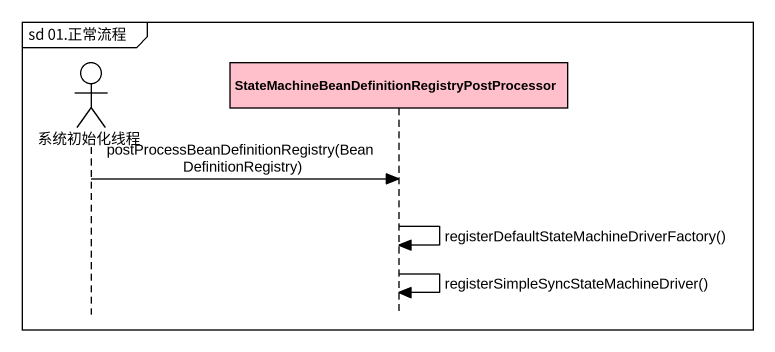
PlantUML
@startuml
mainframe sd 01.正常流程
hide footbox
actor 系统初始化线程 #FFFFFF
participant "StateMachineBeanDefinitionRegistryPostProcessor" as StateMachineBeanDefinitionRe #FFC0CB

系统初始化线程 -> StateMachineBeanDefinitionRe : postProcessBeanDefinitionRegistry(BeanDefinitionRegistry)
StateMachineBeanDefinitionRe -> StateMachineBeanDefinitionRe : registerDefaultStateMachineDriverFactory()
StateMachineBeanDefinitionRe -> StateMachineBeanDefinitionRe : registerSimpleSyncStateMachineDriver()
@enduml
